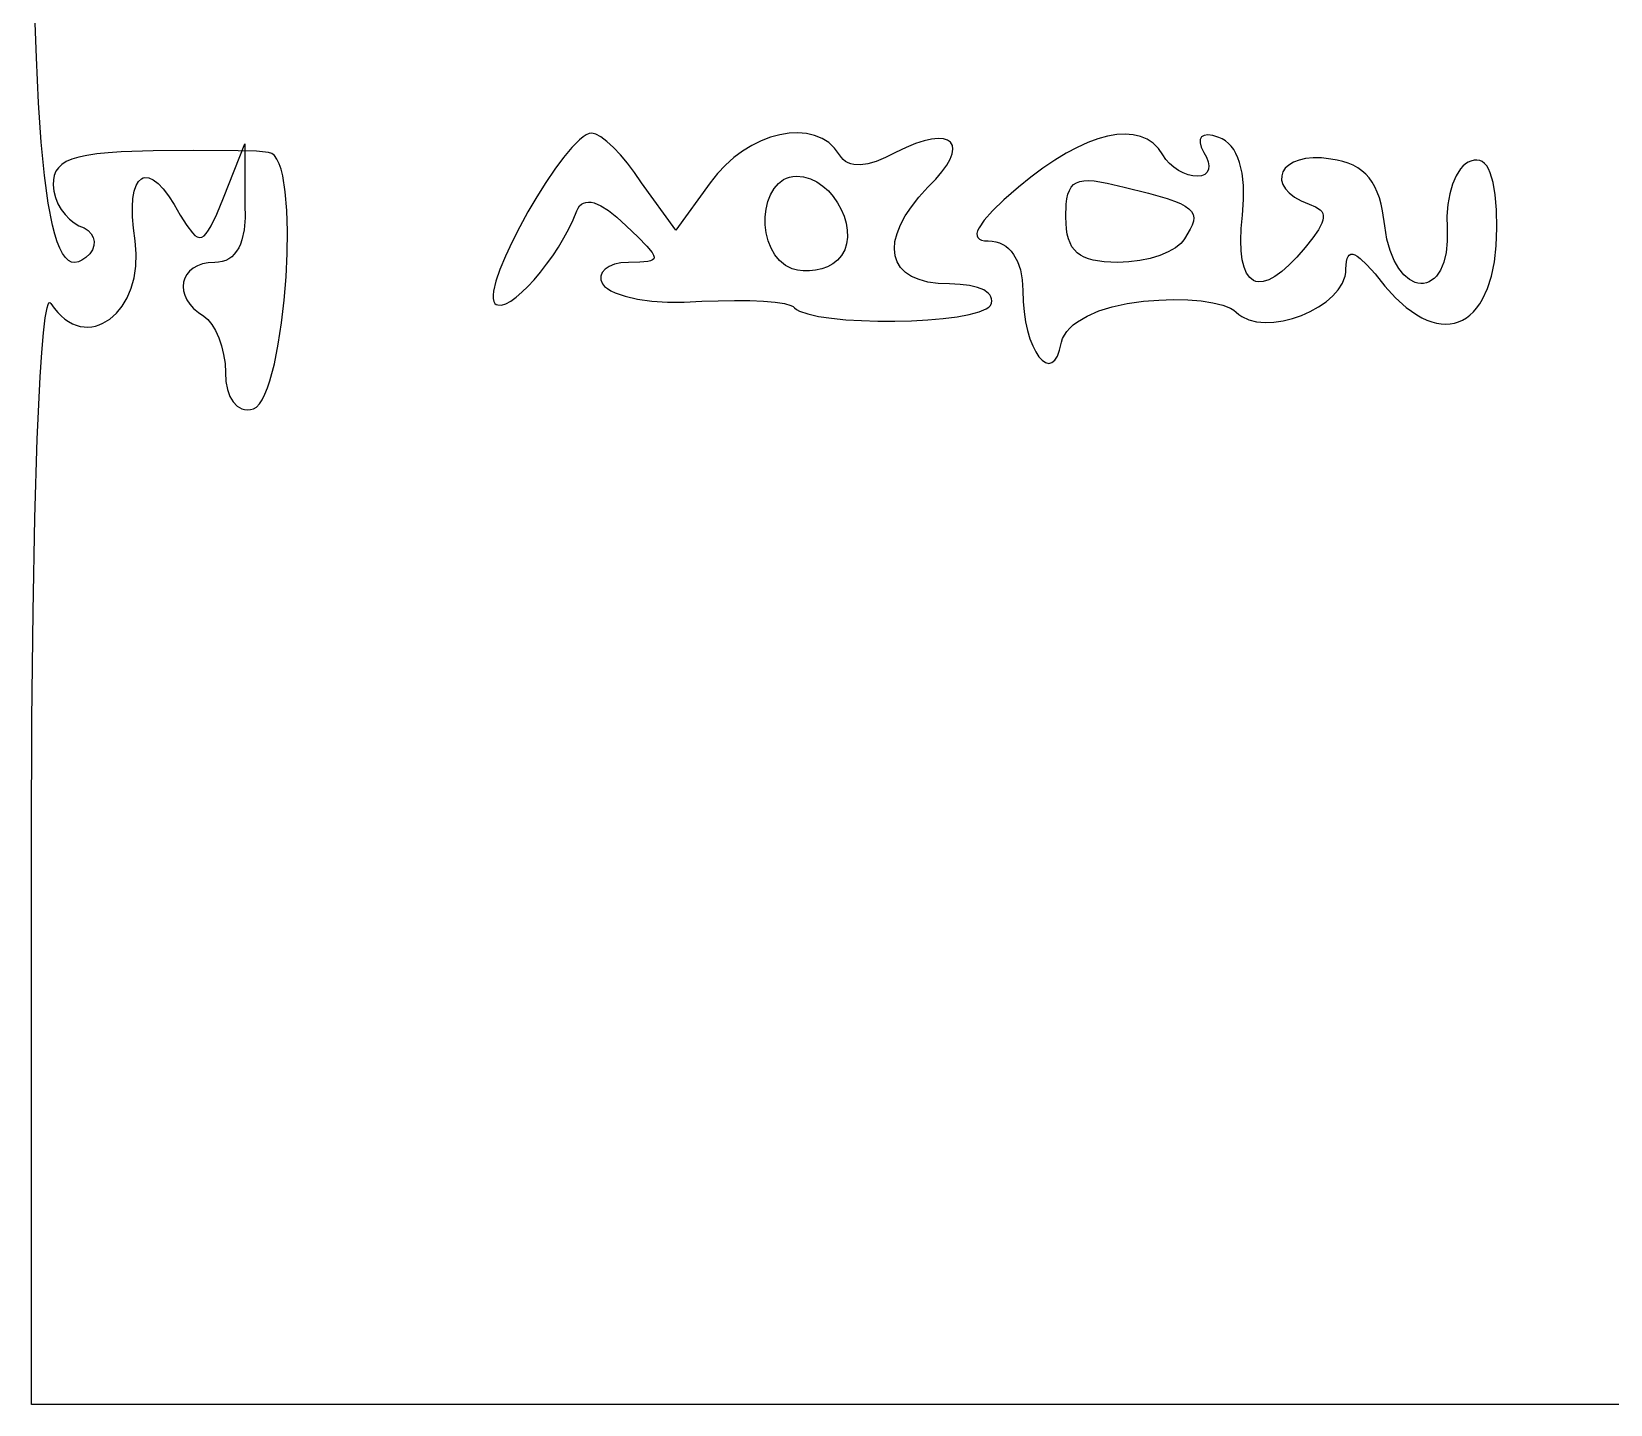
# Model space of a CAD drawing. Extents: x 27 to 7227, y -6929 to 395.
# Drawn here: x 27 to 609, y -6929 to -6423 of the extents above; entities that cross this region are included whole.
import ezdxf

# ---------------------------------------------------------------- set-up
doc = ezdxf.new("R2010")
doc.units = 0

msp = doc.modelspace()

# ---------------------------------------------------------------- linework, layer by layer
at = {"layer": 'Layer 1'}
for p, q in [((29.237636, -6432.836523), (28.580703, -6413.752252)), ((30.059675, -6449.568619), (29.237636, -6432.836523)), ((31.053795, -6464.028764), (30.059675, -6449.568619)), ((231.811347, -6461.354607), (230.627335, -6462.118465)), ((232.886936, -6460.88201), (231.811347, -6461.354607)), ((233.8432, -6460.72015), (232.886936, -6460.88201)), ((235.278773, -6461.081368), (233.8432, -6460.72015)), ((237.142231, -6462.121614), (235.278773, -6461.081368)), ((303.097919, -6461.315456), (299.653941, -6462.253381)), ((306.486087, -6460.768205), (303.097919, -6461.315456)), ((309.776586, -6460.620929), (306.486087, -6460.768205)), ((312.92756, -6460.882929), (309.776586, -6460.620929)), ((315.897149, -6461.563509), (312.92756, -6460.882929)), ((318.643496, -6462.671969), (315.897149, -6461.563509)), ((427.203306, -6461.230803), (423.84285, -6461.811581)), ((430.355634, -6461.053488), (427.203306, -6461.230803)), ((433.287046, -6461.283126), (430.355634, -6461.053488)), ((435.98475, -6461.923205), (433.287046, -6461.283126)), ((459.434482, -6461.554258), (458.4702, -6462.109263)), ((460.826645, -6461.389927), (459.434482, -6461.554258)), ((462.628086, -6461.634873), (460.826645, -6461.389927)), ((464.8202, -6462.3077), (462.628086, -6461.634873)), ((32.226975, -6476.297188), (31.053795, -6464.028764)), ((72.244725, -6467.192223), (60.516759, -6467.603051)), ((86.99575, -6467.06975), (72.244725, -6467.192223)), ((103.565219, -6467.168969), (86.99575, -6467.06975)), ((98.10825, -6484.5323), (106.04575, -6464.6885)), ((110.324502, -6467.404613), (103.565219, -6467.168969)), ((106.04575, -6464.6885), (106.04575, -6486.9135)), ((114.77695, -6467.8635), (110.324502, -6467.404613)), ((226.533762, -6465.962849), (223.462437, -6469.625025)), ((229.3458, -6463.154108), (226.533762, -6465.962849)), ((230.627335, -6462.118465), (229.3458, -6463.154108)), ((239.340555, -6463.775775), (237.142231, -6462.121614)), ((241.780725, -6465.978738), (239.340555, -6463.775775)), ((244.369723, -6468.665389), (241.780725, -6465.978738)), ((289.405729, -6467.318176), (286.157093, -6469.725775)), ((292.765988, -6465.264042), (289.405729, -6467.318176)), ((296.196011, -6463.572677), (292.765988, -6465.264042)), ((299.653941, -6462.253381), (296.196011, -6463.572677)), ((321.124742, -6464.217611), (318.643496, -6462.671969)), ((323.299029, -6466.209737), (321.124742, -6464.217611)), ((325.1245, -6468.65765), (323.299029, -6466.209737)), ((349.610593, -6466.000835), (345.762, -6467.8639)), ((353.11037, -6464.567977), (349.610593, -6466.000835)), ((356.247379, -6463.549047), (353.11037, -6464.567977)), ((359.007667, -6462.927767), (356.247379, -6463.549047)), ((361.377282, -6462.687859), (359.007667, -6462.927767)), ((363.342271, -6462.813046), (361.377282, -6462.687859)), ((364.888682, -6463.287048), (363.342271, -6462.813046)), ((366.002562, -6464.093588), (364.888682, -6463.287048)), ((366.66996, -6465.216387), (366.002562, -6464.093588)), ((366.609494, -6468.345654), (366.876921, -6466.639169)), ((366.876921, -6466.639169), (366.66996, -6465.216387)), ((412.640617, -6465.939816), (408.57555, -6468.099566)), ((416.548716, -6464.169576), (412.640617, -6465.939816)), ((420.287057, -6462.792335), (416.548716, -6464.169576)), ((423.84285, -6461.811581), (420.287057, -6462.792335)), ((438.435957, -6462.977214), (435.98475, -6461.923205)), ((440.627878, -6464.44864), (438.435957, -6462.977214)), ((442.547722, -6466.340973), (440.627878, -6464.44864)), ((444.1827, -6468.6577), (442.547722, -6466.340973)), ((457.952402, -6463.036338), (457.899692, -6464.31688)), ((457.899692, -6464.31688), (458.330674, -6465.932285)), ((458.4702, -6462.109263), (457.952402, -6463.036338)), ((458.330674, -6465.932285), (459.26395, -6467.86395)), ((466.112951, -6462.846629), (464.8202, -6462.3077)), ((467.311521, -6463.568103), (466.112951, -6462.846629)), ((468.414748, -6464.468633), (467.311521, -6463.568103)), ((469.42147, -6465.544733), (468.414748, -6464.468633)), ((470.330523, -6466.792914), (469.42147, -6465.544733)), ((471.140744, -6468.209687), (470.330523, -6466.792914)), ((38.575228, -6472.251798), (37.324328, -6473.432152)), ((40.215639, -6471.216784), (38.575228, -6472.251798)), ((42.286256, -6470.31897), (40.215639, -6471.216784)), ((44.827775, -6469.550219), (42.286256, -6470.31897)), ((47.88089, -6468.90239), (44.827775, -6469.550219)), ((51.486296, -6468.367345), (47.88089, -6468.90239)), ((55.684687, -6467.936945), (51.486296, -6468.367345)), ((60.516759, -6467.603051), (55.684687, -6467.936945)), ((115.912172, -6468.190786), (114.77695, -6467.8635)), ((116.938243, -6469.00278), (115.912172, -6468.190786)), ((117.857636, -6470.267945), (116.938243, -6469.00278)), ((118.67282, -6471.95474), (117.857636, -6470.267945)), ((119.386266, -6474.031627), (118.67282, -6471.95474)), ((223.462437, -6469.625025), (220.21903, -6473.984833)), ((247.014531, -6471.770617), (244.369723, -6468.665389)), ((249.62213, -6475.229308), (247.014531, -6471.770617)), ((283.061937, -6472.477538), (280.16212, -6475.564164)), ((286.157093, -6469.725775), (283.061937, -6472.477538)), ((325.766127, -6469.62542), (325.1245, -6468.65765)), ((326.499608, -6470.446688), (325.766127, -6469.62542)), ((327.32378, -6471.123779), (326.499608, -6470.446688)), ((328.237481, -6471.659017), (327.32378, -6471.123779)), ((329.239549, -6472.054729), (328.237481, -6471.659017)), ((330.32882, -6472.313241), (329.239549, -6472.054729)), ((332.764325, -6472.427963), (330.32882, -6472.313241)), ((335.534695, -6472.021786), (332.764325, -6472.427963)), ((338.630631, -6471.113314), (335.534695, -6472.021786)), ((342.042833, -6469.721151), (338.630631, -6471.113314)), ((345.762, -6467.8639), (342.042833, -6469.721151)), ((362.82136, -6475.004549), (364.595666, -6472.544622)), ((364.595666, -6472.544622), (365.853727, -6470.319564)), ((365.853727, -6470.319564), (366.609494, -6468.345654)), ((404.366305, -6470.645338), (400.025672, -6473.573643)), ((408.57555, -6468.099566), (404.366305, -6470.645338)), ((445.249287, -6470.366123), (444.1827, -6468.6577)), ((446.613538, -6471.907114), (445.249287, -6470.366123)), ((448.201037, -6473.26207), (446.613538, -6471.907114)), ((449.937369, -6474.412388), (448.201037, -6473.26207)), ((459.26395, -6467.86395), (460.26854, -6469.606479)), ((460.26854, -6469.606479), (460.901059, -6471.237387)), ((460.901059, -6471.237387), (461.161509, -6472.719468)), ((461.161509, -6472.719468), (461.049887, -6474.015513)), ((471.850972, -6469.791566), (471.140744, -6468.209687)), ((472.460044, -6471.535063), (471.850972, -6469.791566)), ((473.370066, -6475.492955), (472.460044, -6471.535063)), ((490.607823, -6472.449727), (489.315266, -6473.655469)), ((492.295705, -6471.425369), (490.607823, -6472.449727)), ((494.362633, -6470.617277), (492.295705, -6471.425369)), ((496.792329, -6470.060332), (494.362633, -6470.617277)), ((499.568517, -6469.789416), (496.792329, -6470.060332)), ((502.674916, -6469.839411), (499.568517, -6469.789416)), ((506.09525, -6470.2452), (502.674916, -6469.839411)), ((508.393568, -6470.608727), (506.09525, -6470.2452)), ((510.529104, -6471.107132), (508.393568, -6470.608727)), ((512.50651, -6471.745067), (510.529104, -6471.107132)), ((514.330435, -6472.527181), (512.50651, -6471.745067)), ((516.005532, -6473.458126), (514.330435, -6472.527181)), ((554.75207, -6472.878954), (553.869178, -6473.879086)), ((555.686121, -6472.063694), (554.75207, -6472.878954)), ((556.666682, -6471.446096), (555.686121, -6472.063694)), ((557.6891, -6471.03895), (556.666682, -6471.446096)), ((558.842518, -6470.713573), (557.6891, -6471.03895)), ((559.921522, -6470.631206), (558.842518, -6470.713573)), ((560.926112, -6470.793012), (559.921522, -6470.631206)), ((561.856287, -6471.200152), (560.926112, -6470.793012)), ((562.712049, -6471.853789), (561.856287, -6471.200152)), ((563.493397, -6472.755087), (562.712049, -6471.853789)), ((564.20033, -6473.905207), (563.493397, -6472.755087)), ((33.58619, -6486.454116), (32.226975, -6476.297188)), ((35.501751, -6477.926645), (35.40195, -6479.76975)), ((35.828285, -6476.261437), (35.501751, -6477.926645)), ((36.422245, -6474.765986), (35.828285, -6476.261437)), ((37.324328, -6473.432152), (36.422245, -6474.765986)), ((65.955126, -6480.022476), (66.850422, -6478.476641)), ((66.850422, -6478.476641), (67.945706, -6477.48775)), ((67.945706, -6477.48775), (68.563984, -6477.205428)), ((68.563984, -6477.205428), (69.227026, -6477.066267)), ((69.227026, -6477.066267), (70.680429, -6477.222655)), ((70.680429, -6477.222655), (72.291963, -6477.967381)), ((72.291963, -6477.967381), (74.047674, -6479.310906)), ((120.000446, -6476.467068), (119.386266, -6474.031627)), ((120.940887, -6482.287455), (120.000446, -6476.467068)), ((216.890744, -6478.886467), (213.564782, -6484.174124)), ((220.21903, -6473.984833), (216.890744, -6478.886467)), ((252.0995, -6478.97635), (249.62213, -6475.229308)), ((264.7995, -6496.43885), (252.0995, -6478.97635)), ((277.4995, -6478.97635), (264.7995, -6496.43885)), ((280.16212, -6475.564164), (277.4995, -6478.97635)), ((302.570163, -6479.272469), (304.490201, -6477.837482)), ((304.490201, -6477.837482), (305.56562, -6477.309729)), ((305.56562, -6477.309729), (306.717197, -6476.921067)), ((306.717197, -6476.921067), (307.944351, -6476.680941)), ((307.944351, -6476.680941), (309.2465, -6476.5988)), ((309.2465, -6476.5988), (311.875021, -6476.850529)), ((311.875021, -6476.850529), (314.38727, -6477.570834)), ((314.38727, -6477.570834), (316.759991, -6478.707392)), ((316.759991, -6478.707392), (318.969931, -6480.207881)), ((357.6682, -6480.5639), (360.516855, -6477.683068)), ((360.516855, -6477.683068), (362.82136, -6475.004549)), ((395.56644, -6476.880994), (391.0014, -6480.5639)), ((400.025672, -6473.573643), (395.56644, -6476.880994)), ((411.285173, -6479.688484), (412.334525, -6478.98)), ((412.334525, -6478.98), (413.597817, -6478.494758)), ((413.597817, -6478.494758), (415.09249, -6478.223457)), ((415.09249, -6478.223457), (416.835984, -6478.156794)), ((416.835984, -6478.156794), (418.845741, -6478.285469)), ((418.845741, -6478.285469), (423.733802, -6479.091621)), ((423.733802, -6479.091621), (429.8962, -6480.5675)), ((451.748117, -6475.339463), (449.937369, -6474.412388)), ((453.558865, -6476.024692), (451.748117, -6475.339463)), ((455.295198, -6476.449472), (453.558865, -6476.024692)), ((456.8827, -6476.5952), (455.295198, -6476.449472)), ((458.482602, -6476.415366), (456.8827, -6476.5952)), ((459.710434, -6475.900669), (458.482602, -6476.415366)), ((460.566196, -6475.088315), (459.710434, -6475.900669)), ((461.049887, -6474.015513), (460.566196, -6475.088315)), ((473.861509, -6480.055461), (473.370066, -6475.492955)), ((487.981239, -6476.471576), (487.972325, -6478.012178)), ((487.972325, -6478.012178), (488.423848, -6479.594635)), ((488.434312, -6475.007713), (487.981239, -6476.471576)), ((489.315266, -6473.655469), (488.434312, -6475.007713)), ((517.53645, -6474.542552), (516.005532, -6473.458126)), ((518.927841, -6475.78511), (517.53645, -6474.542552)), ((520.184356, -6477.19045), (518.927841, -6475.78511)), ((521.310646, -6478.763223), (520.184356, -6477.19045)), ((522.311362, -6480.508079), (521.310646, -6478.763223)), ((552.275477, -6476.382807), (550.942225, -6479.472537)), ((553.869178, -6473.879086), (552.275477, -6476.382807)), ((564.83285, -6475.305312), (564.20033, -6473.905207)), ((565.874647, -6478.860131), (564.83285, -6475.305312)), ((566.618787, -6483.428842), (565.874647, -6478.860131)), ((35.40195, -6479.76975), (35.61589, -6482.143249)), ((35.61589, -6482.143249), (36.220505, -6484.470239)), ((36.220505, -6484.470239), (37.159982, -6486.704213)), ((64.608695, -6487.896999), (64.82031, -6484.743119)), ((64.82031, -6484.743119), (65.273772, -6482.11479)), ((65.273772, -6482.11479), (65.955126, -6480.022476)), ((74.047674, -6479.310906), (75.933611, -6481.263697)), ((75.933611, -6481.263697), (77.935821, -6483.836216)), ((77.935821, -6483.836216), (80.040352, -6487.038929)), ((95.668089, -6490.535018), (98.10825, -6484.5323)), ((121.51391, -6489.16359), (120.940887, -6482.287455)), ((213.564782, -6484.174124), (210.32835, -6489.692)), ((298.698307, -6485.933098), (299.669565, -6483.395854)), ((299.669565, -6483.395854), (300.961734, -6481.150452)), ((300.961734, -6481.150452), (302.570163, -6479.272469)), ((318.969931, -6480.207881), (320.993836, -6482.019979)), ((320.993836, -6482.019979), (322.808452, -6484.091363)), ((322.808452, -6484.091363), (324.390525, -6486.369711)), ((351.563146, -6487.796033), (354.356387, -6484.235196)), ((354.356387, -6484.235196), (357.6682, -6480.5639)), ((391.0014, -6480.5639), (385.640487, -6485.290731)), ((408.637082, -6486.905098), (408.878347, -6484.940876)), ((408.878347, -6484.940876), (409.246347, -6483.246406)), ((409.246347, -6483.246406), (409.758524, -6481.812385)), ((409.758524, -6481.812385), (410.432319, -6480.629512)), ((410.432319, -6480.629512), (411.285173, -6479.688484)), ((429.8962, -6480.5675), (438.892548, -6482.785969)), ((438.892548, -6482.785969), (445.758791, -6484.771895)), ((445.758791, -6484.771895), (448.448352, -6485.721255)), ((473.925071, -6485.194677), (473.861509, -6480.055461)), ((488.423848, -6479.594635), (489.352086, -6481.184067)), ((489.352086, -6481.184067), (490.773317, -6482.745592)), ((490.773317, -6482.745592), (492.703819, -6484.244326)), ((492.703819, -6484.244326), (495.159871, -6485.64539)), ((523.191154, -6482.429669), (522.311362, -6480.508079)), ((523.954674, -6484.532644), (523.191154, -6482.429669)), ((524.606573, -6486.821654), (523.954674, -6484.532644)), ((549.906629, -6483.045957), (549.205897, -6487.000745)), ((550.942225, -6479.472537), (549.906629, -6483.045957)), ((567.065272, -6489.020748), (566.618787, -6483.428842)), ((35.138416, -6494.579777), (33.58619, -6486.454116)), ((37.159982, -6486.704213), (38.378512, -6488.798663)), ((38.378512, -6488.798663), (39.820285, -6490.707079)), ((39.820285, -6490.707079), (41.429489, -6492.382955)), ((64.652878, -6491.565965), (64.608695, -6487.896999)), ((80.040352, -6487.038929), (82.23325, -6490.8823)), ((93.618602, -6494.900631), (95.668089, -6490.535018)), ((106.04575, -6486.9135), (106.121714, -6491.936451)), ((121.739281, -6496.843164), (121.51391, -6489.16359)), ((210.32835, -6489.692), (207.26865, -6495.28429)), ((226.954036, -6492.608513), (228.2869, -6489.29515)), ((228.2869, -6489.29515), (228.779699, -6488.337263)), ((228.779699, -6488.337263), (229.364354, -6487.54797)), ((229.364354, -6487.54797), (230.0397, -6486.928434)), ((230.0397, -6486.928434), (230.804575, -6486.479818)), ((230.804575, -6486.479818), (231.657817, -6486.203284)), ((231.657817, -6486.203284), (232.598262, -6486.099996)), ((232.598262, -6486.099996), (233.624748, -6486.171116)), ((233.624748, -6486.171116), (234.736112, -6486.417806)), ((234.736112, -6486.417806), (237.208824, -6487.44255)), ((237.208824, -6487.44255), (240.007094, -6489.183529)), ((240.007094, -6489.183529), (243.12162, -6491.650045)), ((297.737125, -6491.580806), (298.05261, -6488.686608)), ((298.05261, -6488.686608), (298.698307, -6485.933098)), ((324.390525, -6486.369711), (325.7168, -6488.8027)), ((325.7168, -6488.8027), (326.764024, -6491.338008)), ((349.286153, -6491.22897), (351.563146, -6487.796033)), ((381.451595, -6489.357148), (378.416122, -6492.772451)), ((385.640487, -6485.290731), (381.451595, -6489.357148)), ((408.465, -6491.68), (408.637082, -6486.905098)), ((448.448352, -6485.721255), (450.671663, -6486.664802)), ((450.671663, -6486.664802), (452.450815, -6487.619977)), ((452.450815, -6487.619977), (453.8079, -6488.604219)), ((453.8079, -6488.604219), (454.76501, -6489.63497)), ((454.76501, -6489.63497), (455.344237, -6490.72967)), ((455.344237, -6490.72967), (455.567673, -6491.905761)), ((473.55145, -6490.8827), (473.925071, -6485.194677)), ((495.159871, -6485.64539), (498.15775, -6486.9139)), ((498.15775, -6486.9139), (500.498692, -6487.856478)), ((500.498692, -6487.856478), (502.151305, -6488.947884)), ((502.151305, -6488.947884), (502.713673, -6489.572652)), ((502.713673, -6489.572652), (503.096983, -6490.262533)), ((503.096983, -6490.262533), (503.298909, -6491.026827)), ((525.151501, -6489.301349), (524.606573, -6486.821654)), ((525.93905, -6494.8514), (525.151501, -6489.301349)), ((549.205897, -6487.000745), (548.877235, -6491.234583)), ((567.2141, -6495.64515), (567.065272, -6489.020748)), ((35.989089, -6497.905953), (35.138416, -6494.579777)), ((41.429489, -6492.382955), (43.150314, -6493.779781)), ((43.150314, -6493.779781), (44.92695, -6494.85105)), ((44.92695, -6494.85105), (46.822958, -6495.587439)), ((46.822958, -6495.587439), (48.337595, -6496.574977)), ((48.337595, -6496.574977), (49.461557, -6497.767154)), ((64.966812, -6495.739553), (64.652878, -6491.565965)), ((65.56445, -6500.4073), (64.966812, -6495.739553)), ((82.23325, -6490.8823), (84.673411, -6494.77662)), ((84.673411, -6494.77662), (86.722898, -6497.480319)), ((91.829563, -6497.703554), (92.699665, -6496.492778)), ((92.699665, -6496.492778), (93.618602, -6494.900631)), ((105.760496, -6496.28968), (104.971397, -6499.973184)), ((106.121714, -6491.936451), (105.760496, -6496.28968)), ((207.26865, -6495.28429), (204.472887, -6500.795189)), ((223.553468, -6499.337556), (225.363047, -6495.970709)), ((225.363047, -6495.970709), (226.954036, -6492.608513)), ((243.12162, -6491.650045), (246.5431, -6494.8514)), ((246.5431, -6494.8514), (250.972303, -6499.077501)), ((297.756504, -6494.540117), (297.737125, -6491.580806)), ((298.115396, -6497.488964), (297.756504, -6494.540117)), ((326.764024, -6491.338008), (327.508941, -6493.923312)), ((327.508941, -6493.923312), (327.9283, -6496.50629)), ((327.9283, -6496.50629), (327.998844, -6499.034619)), ((346.271609, -6497.64138), (347.523083, -6494.516566)), ((347.523083, -6494.516566), (349.286153, -6491.22897)), ((376.515462, -6495.545938), (375.984875, -6496.694906)), ((378.416122, -6492.772451), (376.515462, -6495.545938)), ((408.697444, -6496.042491), (408.4649, -6491.67995)), ((408.4649, -6491.67995), (408.465, -6491.68)), ((408.998588, -6497.934243), (408.697444, -6496.042491)), ((454.324152, -6496.096785), (452.1212, -6499.6175)), ((455.035538, -6494.571878), (454.324152, -6496.096785)), ((455.457409, -6493.180684), (455.035538, -6494.571878)), ((455.567673, -6491.905761), (455.457409, -6493.180684)), ((472.94529, -6500.216997), (473.10361, -6495.821343)), ((473.10361, -6495.821343), (473.55145, -6490.8827)), ((501.506383, -6496.290072), (499.438292, -6499.24183)), ((502.793126, -6493.859213), (501.506383, -6496.290072)), ((503.149306, -6492.815865), (502.793126, -6493.859213)), ((503.317125, -6491.874838), (503.149306, -6492.815865)), ((503.298909, -6491.026827), (503.317125, -6491.874838)), ((526.738227, -6499.743736), (525.93905, -6494.8514)), ((548.877235, -6491.234583), (548.95785, -6495.64515)), ((548.95785, -6495.64515), (548.995832, -6500.51965)), ((566.986014, -6502.181977), (567.2141, -6495.64515)), ((36.89063, -6500.754397), (35.989089, -6497.905953)), ((37.843913, -6503.135138), (36.89063, -6500.754397)), ((49.461557, -6497.767154), (50.185544, -6499.117463)), ((50.396384, -6502.106442), (49.864633, -6503.652097)), ((50.185544, -6499.117463), (50.500253, -6500.579395)), ((50.500253, -6500.579395), (50.396384, -6502.106442)), ((66.010362, -6505.20041), (65.56445, -6500.4073)), ((86.722898, -6497.480319), (87.641835, -6498.362431)), ((87.641835, -6498.362431), (88.511937, -6498.918984)), ((88.511937, -6498.918984), (89.349482, -6499.140674)), ((89.349482, -6499.140674), (90.17075, -6499.0182)), ((90.17075, -6499.0182), (90.992018, -6498.542261)), ((90.992018, -6498.542261), (91.829563, -6497.703554)), ((104.419299, -6501.563789), (103.763719, -6502.986963)), ((104.971397, -6499.973184), (104.419299, -6501.563789)), ((121.636766, -6505.073867), (121.739281, -6496.843164)), ((204.472887, -6500.795189), (202.028265, -6506.068894)), ((221.56483, -6502.664869), (223.553468, -6499.337556)), ((250.972303, -6499.077501), (254.145765, -6502.317619)), ((254.145765, -6502.317619), (256.072786, -6504.701977)), ((298.818454, -6500.351769), (298.115396, -6497.488964)), ((299.870328, -6503.052957), (298.818454, -6500.351769)), ((327.69732, -6501.455977), (327.000474, -6503.718041)), ((327.998844, -6499.034619), (327.69732, -6501.455977)), ((345.294149, -6503.3329), (345.529406, -6500.585971)), ((345.529406, -6500.585971), (346.271609, -6497.64138)), ((375.984875, -6496.694906), (375.731014, -6497.686907)), ((375.731014, -6497.686907), (375.751556, -6498.523103)), ((375.751556, -6498.523103), (376.044173, -6499.204658)), ((376.044173, -6499.204658), (376.606542, -6499.732732)), ((376.606542, -6499.732732), (377.436337, -6500.108489)), ((377.436337, -6500.108489), (378.531231, -6500.333091)), ((378.531231, -6500.333091), (379.8889, -6500.4077)), ((379.8889, -6500.4077), (381.339587, -6500.490641)), ((381.339587, -6500.490641), (382.713534, -6500.736362)), ((382.713534, -6500.736362), (384.008416, -6501.140213)), ((384.008416, -6501.140213), (385.221908, -6501.697543)), ((385.221908, -6501.697543), (386.351684, -6502.403701)), ((386.351684, -6502.403701), (387.395419, -6503.254035)), ((409.432283, -6499.642284), (408.998588, -6497.934243)), ((410.005504, -6501.17359), (409.432283, -6499.642284)), ((410.725227, -6502.535139), (410.005504, -6501.17359)), ((450.836005, -6501.360029), (448.834571, -6502.990937)), ((451.574527, -6500.500392), (450.836005, -6501.360029)), ((452.1212, -6499.6175), (451.574527, -6500.500392)), ((473.068349, -6504.066174), (472.94529, -6500.216997)), ((499.438292, -6499.24183), (496.57025, -6502.7889)), ((527.904824, -6504.001227), (526.738227, -6499.743736)), ((548.995832, -6500.51965), (548.554772, -6504.726752)), ((566.319583, -6508.090933), (566.986014, -6502.181977)), ((38.849809, -6505.058205), (37.843913, -6503.135138)), ((39.909191, -6506.533625), (38.849809, -6505.058205)), ((41.022929, -6507.571426), (39.909191, -6506.533625)), ((42.191897, -6508.181639), (41.022929, -6507.571426)), ((43.416967, -6508.37429), (42.191897, -6508.181639)), ((44.69901, -6508.159408), (43.416967, -6508.37429)), ((46.038898, -6507.547022), (44.69901, -6508.159408)), ((47.437504, -6506.54716), (46.038898, -6507.547022)), ((48.8957, -6505.16985), (47.437504, -6506.54716)), ((49.864633, -6503.652097), (48.8957, -6505.16985)), ((65.894679, -6509.730747), (66.010362, -6505.20041)), ((96.374829, -6508.261084), (94.93325, -6508.3448)), ((97.722227, -6508.009935), (96.374829, -6508.261084)), ((98.974282, -6507.591353), (97.722227, -6508.009935)), ((100.129832, -6507.005339), (98.974282, -6507.591353)), ((101.187713, -6506.251893), (100.129832, -6507.005339)), ((102.146763, -6505.331015), (101.187713, -6506.251893)), ((103.005819, -6504.242704), (102.146763, -6505.331015)), ((103.763719, -6502.986963), (103.005819, -6504.242704)), ((121.226131, -6513.603387), (121.636766, -6505.073867)), ((202.028265, -6506.068894), (200.021987, -6510.9496)), ((217.208506, -6509.024163), (219.436665, -6505.908465)), ((219.436665, -6505.908465), (221.56483, -6502.664869)), ((251.502504, -6508.286287), (247.33685, -6508.3452)), ((254.468226, -6508.022731), (251.502504, -6508.286287)), ((255.498206, -6507.773518), (254.468226, -6508.022731)), ((256.224715, -6507.42431), (255.498206, -6507.773518)), ((256.072786, -6504.701977), (256.571788, -6505.613942)), ((256.64659, -6506.95883), (256.224715, -6507.42431)), ((256.571788, -6505.613942), (256.762669, -6506.3608)), ((256.762669, -6506.3608), (256.64659, -6506.95883)), ((301.275669, -6505.516951), (299.870328, -6503.052957)), ((303.039127, -6507.668174), (301.275669, -6505.516951)), ((305.165354, -6509.431049), (303.039127, -6507.668174)), ((324.3278, -6507.555), (322.667438, -6508.896003)), ((325.885052, -6505.76849), (324.3278, -6507.555)), ((327.000474, -6503.718041), (325.885052, -6505.76849)), ((345.563512, -6505.864725), (345.294149, -6503.3329)), ((346.335171, -6508.164005), (345.563512, -6505.864725)), ((347.606799, -6510.2133), (346.335171, -6508.164005)), ((387.395419, -6503.254035), (388.350787, -6504.243896)), ((388.350787, -6504.243896), (389.215462, -6505.368631)), ((389.215462, -6505.368631), (390.663436, -6508.004123)), ((390.663436, -6508.004123), (391.720736, -6511.123304)), ((411.59843, -6503.733907), (410.725227, -6502.535139)), ((412.632088, -6504.776869), (411.59843, -6503.733907)), ((413.833177, -6505.671002), (412.632088, -6504.776869)), ((415.208674, -6506.423283), (413.833177, -6505.671002)), ((416.765556, -6507.040689), (415.208674, -6506.423283)), ((418.510798, -6507.530195), (416.765556, -6507.040689)), ((422.59427, -6508.153413), (418.510798, -6507.530195)), ((427.5149, -6508.34875), (422.59427, -6508.153413)), ((431.665036, -6508.168916), (427.5149, -6508.34875)), ((435.712857, -6507.654219), (431.665036, -6508.168916)), ((439.556041, -6506.841865), (435.712857, -6507.654219)), ((443.092269, -6505.769062), (439.556041, -6506.841865)), ((446.219219, -6504.473018), (443.092269, -6505.769062)), ((448.834571, -6502.990937), (446.219219, -6504.473018)), ((473.464648, -6507.365386), (473.068349, -6504.066174)), ((474.126049, -6510.111144), (473.464648, -6507.365386)), ((493.529939, -6506.361356), (490.665196, -6509.341988)), ((496.57025, -6502.7889), (493.529939, -6506.361356)), ((511.6516, -6510.72645), (511.842286, -6507.939023)), ((511.842286, -6507.939023), (512.085876, -6506.913892)), ((512.085876, -6506.913892), (512.432948, -6506.137583)), ((512.432948, -6506.137583), (512.88699, -6505.612421)), ((512.88699, -6505.612421), (513.45149, -6505.340732)), ((513.45149, -6505.340732), (514.129937, -6505.324842)), ((514.129937, -6505.324842), (514.925819, -6505.567075)), ((514.925819, -6505.567075), (515.842623, -6506.069757)), ((515.842623, -6506.069757), (516.883839, -6506.835215)), ((516.883839, -6506.835215), (519.353455, -6509.163755)), ((529.37838, -6507.621546), (527.904824, -6504.001227)), ((531.098433, -6510.60237), (529.37838, -6507.621546)), ((547.695132, -6508.26878), (546.477373, -6511.148059)), ((548.554772, -6504.726752), (547.695132, -6508.26878)), ((565.24155, -6513.358064), (566.319583, -6508.090933)), ((64.187819, -6517.844973), (65.269724, -6513.95878)), ((65.269724, -6513.95878), (65.894679, -6509.730747)), ((83.869563, -6514.1086), (83.423856, -6515.587775)), ((84.608277, -6512.739883), (83.869563, -6514.1086)), ((85.635346, -6511.508368), (84.608277, -6512.739883)), ((86.94612, -6510.440797), (85.635346, -6511.508368)), ((88.535947, -6509.563912), (86.94612, -6510.440797)), ((90.400179, -6508.904456), (88.535947, -6509.563912)), ((92.534163, -6508.489171), (90.400179, -6508.904456)), ((94.93325, -6508.3448), (92.534163, -6508.489171)), ((120.527143, -6522.179416), (121.226131, -6513.603387)), ((200.021987, -6510.9496), (198.541258, -6515.281503)), ((212.610337, -6514.695125), (214.919886, -6511.967777)), ((214.919886, -6511.967777), (217.208506, -6509.024163)), ((237.686298, -6512.027146), (237.179352, -6513.368149)), ((237.179352, -6513.368149), (237.211901, -6514.80217)), ((238.704837, -6510.825669), (237.686298, -6512.027146)), ((240.207066, -6509.810227), (238.704837, -6510.825669)), ((242.16508, -6509.027329), (240.207066, -6509.810227)), ((244.550976, -6508.523484), (242.16508, -6509.027329)), ((247.33685, -6508.3452), (244.550976, -6508.523484)), ((306.365959, -6510.143238), (305.165354, -6509.431049)), ((307.659, -6510.73), (306.365959, -6510.143238)), ((309.579844, -6511.212141), (307.659, -6510.73)), ((307.659, -6510.73), (307.659, -6510.73)), ((311.714616, -6511.461738), (309.579844, -6511.212141)), ((313.979604, -6511.46949), (311.714616, -6511.461738)), ((316.291094, -6511.226094), (313.979604, -6511.46949)), ((318.565372, -6510.722249), (316.291094, -6511.226094)), ((320.718724, -6509.948652), (318.565372, -6510.722249)), ((322.667438, -6508.896003), (320.718724, -6509.948652)), ((349.37607, -6511.995169), (347.606799, -6510.2133)), ((351.640661, -6513.492172), (349.37607, -6511.995169)), ((354.398245, -6514.686867), (351.640661, -6513.492172)), ((391.720736, -6511.123304), (392.368758, -6514.688965)), ((475.044411, -6512.29996), (474.126049, -6510.111144)), ((476.211595, -6513.928345), (475.044411, -6512.29996)), ((477.619462, -6514.992813), (476.211595, -6513.928345)), ((485.49497, -6513.541733), (483.205766, -6514.767822)), ((487.98416, -6511.734285), (485.49497, -6513.541733)), ((490.665196, -6509.341988), (487.98416, -6511.734285)), ((510.897504, -6514.665673), (511.310342, -6513.372607)), ((511.310342, -6513.372607), (511.564759, -6512.058321)), ((511.564759, -6512.058321), (511.6516, -6510.72645)), ((519.353455, -6509.163755), (522.362574, -6512.571299)), ((522.362574, -6512.571299), (525.9391, -6517.07645)), ((533.004522, -6512.941371), (531.098433, -6510.60237)), ((535.036185, -6514.636226), (533.004522, -6512.941371)), ((544.961958, -6513.366914), (544.111524, -6514.22941)), ((545.753094, -6512.339894), (544.961958, -6513.366914)), ((546.477373, -6511.148059), (545.753094, -6512.339894)), ((563.778658, -6517.969419), (565.24155, -6513.358064)), ((62.701286, -6521.349796), (64.187819, -6517.844973)), ((83.423856, -6515.587775), (83.275806, -6517.150667)), ((83.275806, -6517.150667), (83.430063, -6518.770532)), ((83.430063, -6518.770532), (83.891278, -6520.42063)), ((197.673281, -6518.908798), (197.496326, -6520.40953)), ((198.541258, -6515.281503), (197.673281, -6518.908798)), ((205.951442, -6521.137742), (208.086583, -6519.324291)), ((208.086583, -6519.324291), (210.319392, -6517.162024)), ((210.319392, -6517.162024), (212.610337, -6514.695125)), ((237.211901, -6514.80217), (237.81185, -6516.2827)), ((237.81185, -6516.2827), (238.553278, -6517.15629)), ((238.553278, -6517.15629), (239.576083, -6517.988022)), ((239.576083, -6517.988022), (240.863989, -6518.773246)), ((240.863989, -6518.773246), (242.400717, -6519.507309)), ((242.400717, -6519.507309), (246.155527, -6520.803354)), ((357.646496, -6515.561814), (354.398245, -6514.686867)), ((361.38309, -6516.099572), (357.646496, -6515.561814)), ((365.6057, -6516.2827), (361.38309, -6516.099572)), ((369.54191, -6516.428428), (365.6057, -6516.2827)), ((372.985123, -6516.853208), (369.54191, -6516.428428)), ((375.888831, -6517.538437), (372.985123, -6516.853208)), ((378.206525, -6518.465513), (375.888831, -6517.538437)), ((379.891697, -6519.61583), (378.206525, -6518.465513)), ((380.482554, -6520.268891), (379.891697, -6519.61583)), ((392.368758, -6514.688965), (392.5889, -6518.6639)), ((392.5889, -6518.6639), (392.714474, -6522.732256)), ((478.411109, -6515.312487), (477.619462, -6514.992813)), ((479.259873, -6515.489873), (478.411109, -6515.312487)), ((481.124687, -6515.416039), (479.259873, -6515.489873)), ((483.205766, -6514.767822), (481.124687, -6515.416039)), ((506.777478, -6520.685539), (508.80003, -6518.38122)), ((508.80003, -6518.38122), (510.335401, -6515.933886)), ((510.335401, -6515.933886), (510.897504, -6514.665673)), ((525.9391, -6517.07645), (529.934407, -6521.422697)), ((537.132961, -6515.684608), (535.036185, -6514.636226)), ((538.186872, -6515.965646), (537.132961, -6515.684608)), ((539.234387, -6516.084194), (538.186872, -6515.965646)), ((540.267951, -6516.039961), (539.234387, -6516.084194)), ((541.280004, -6515.832657), (540.267951, -6516.039961)), ((542.262989, -6515.461991), (541.280004, -6515.832657)), ((543.209348, -6514.927672), (542.262989, -6515.461991)), ((544.111524, -6514.22941), (543.209348, -6514.927672)), ((561.957648, -6521.911045), (563.778658, -6517.969419)), ((32.475241, -6528.696632), (33.161827, -6525.016611)), ((33.161827, -6525.016611), (33.51493, -6523.886007)), ((33.51493, -6523.886007), (33.873992, -6523.238805)), ((33.873992, -6523.238805), (34.238578, -6523.082853)), ((34.238578, -6523.082853), (34.60825, -6523.426)), ((34.60825, -6523.426), (35.82569, -6525.180209)), ((35.82569, -6525.180209), (37.092401, -6526.725419)), ((58.72363, -6527.057199), (60.862449, -6524.433716)), ((60.862449, -6524.433716), (62.701286, -6521.349796)), ((83.891278, -6520.42063), (84.664102, -6522.074216)), ((84.664102, -6522.074216), (85.753186, -6523.704548)), ((85.753186, -6523.704548), (87.16318, -6525.284885)), ((87.16318, -6525.284885), (88.898734, -6526.788483)), ((119.559569, -6530.549644), (120.527143, -6522.179416)), ((197.496326, -6520.40953), (197.505261, -6521.675682)), ((197.505261, -6521.675682), (197.710985, -6522.687781)), ((197.710985, -6522.687781), (198.1244, -6523.42635)), ((198.1244, -6523.42635), (198.611919, -6523.797016)), ((198.611919, -6523.797016), (199.178212, -6524.019725)), ((199.178212, -6524.019725), (200.527354, -6524.043369)), ((200.527354, -6524.043369), (202.132295, -6523.541464)), ((202.132295, -6523.541464), (203.953502, -6522.558194)), ((203.953502, -6522.558194), (205.951442, -6521.137742)), ((246.155527, -6520.803354), (250.710287, -6521.83895)), ((250.710287, -6521.83895), (255.934775, -6522.576889)), ((255.934775, -6522.576889), (261.698764, -6522.979966)), ((261.698764, -6522.979966), (267.872031, -6523.010971)), ((267.872031, -6523.010971), (274.32435, -6522.6327)), ((274.32435, -6522.6327), (286.466217, -6522.335044)), ((286.466217, -6522.335044), (292.030213, -6522.409458)), ((292.030213, -6522.409458), (297.045412, -6522.6327)), ((297.045412, -6522.6327), (301.353685, -6523.00477)), ((301.353685, -6523.00477), (304.796902, -6523.525669)), ((304.796902, -6523.525669), (307.216933, -6524.195395)), ((307.216933, -6524.195395), (307.993839, -6524.586069)), ((307.993839, -6524.586069), (308.45565, -6525.01395)), ((308.45565, -6525.01395), (309.277862, -6525.660471)), ((309.277862, -6525.660471), (310.391772, -6526.260773)), ((376.508813, -6526.598349), (379.169308, -6525.484851)), ((379.169308, -6525.484851), (380.080904, -6524.871275)), ((380.080904, -6524.871275), (380.68685, -6524.2202)), ((380.897839, -6520.970786), (380.482554, -6520.268891)), ((380.68685, -6524.2202), (380.687, -6524.2202)), ((380.687, -6524.2202), (381.032134, -6523.346222)), ((381.13174, -6521.71919), (380.897839, -6520.970786)), ((381.032134, -6523.346222), (381.178443, -6522.511777)), ((381.178443, -6522.511777), (381.13174, -6521.71919)), ((392.714474, -6522.732256), (393.072591, -6526.579696)), ((420.588763, -6526.218487), (425.517144, -6524.654232)), ((425.517144, -6524.654232), (431.022227, -6523.443434)), ((431.022227, -6523.443434), (437.0389, -6522.6326)), ((437.0389, -6522.6326), (437.039, -6522.6327)), ((437.039, -6522.6327), (442.672779, -6522.184665)), ((442.672779, -6522.184665), (448.176327, -6522.024985)), ((448.176327, -6522.024985), (453.41942, -6522.144358)), ((453.41942, -6522.144358), (458.271837, -6522.533481)), ((458.271837, -6522.533481), (462.603356, -6523.183054)), ((462.603356, -6523.183054), (466.283755, -6524.083774)), ((466.283755, -6524.083774), (469.18281, -6525.22634)), ((469.18281, -6525.22634), (470.29864, -6525.885408)), ((498.519258, -6526.449731), (501.563841, -6524.748863)), ((501.563841, -6524.748863), (504.340998, -6522.817776)), ((504.340998, -6522.817776), (506.777478, -6520.685539)), ((529.934407, -6521.422697), (533.865762, -6524.945739)), ((533.865762, -6524.945739), (537.706424, -6527.659529)), ((558.613162, -6526.537221), (559.805263, -6525.168989)), ((559.805263, -6525.168989), (560.921206, -6523.626349)), ((560.921206, -6523.626349), (561.957648, -6521.911045)), ((31.817723, -6534.216078), (32.475241, -6528.696632)), ((37.092401, -6526.725419), (38.401841, -6528.066571)), ((38.401841, -6528.066571), (39.747471, -6529.208607)), ((39.747471, -6529.208607), (41.12275, -6530.156468)), ((41.12275, -6530.156468), (42.521139, -6530.915097)), ((42.521139, -6530.915097), (43.936096, -6531.489433)), ((43.936096, -6531.489433), (45.361081, -6531.88442)), ((51.030501, -6531.769701), (52.407524, -6531.342063)), ((52.407524, -6531.342063), (53.755333, -6530.764724)), ((53.755333, -6530.764724), (56.33715, -6529.180712)), ((56.33715, -6529.180712), (58.72363, -6527.057199)), ((88.898734, -6526.788483), (90.9645, -6528.1886)), ((90.9645, -6528.1886), (92.44503, -6529.400927)), ((92.44503, -6529.400927), (93.879051, -6531.18996)), ((93.879051, -6531.18996), (95.220054, -6533.462683)), ((118.343173, -6538.461759), (119.559569, -6530.549644)), ((310.391772, -6526.260773), (313.415035, -6527.323887)), ((313.415035, -6527.323887), (317.366148, -6528.205616)), ((317.366148, -6528.205616), (322.085818, -6528.908286)), ((322.085818, -6528.908286), (327.414752, -6529.434223)), ((327.414752, -6529.434223), (333.193659, -6529.785752)), ((333.193659, -6529.785752), (339.263245, -6529.965198)), ((339.263245, -6529.965198), (345.464219, -6529.974888)), ((345.464219, -6529.974888), (351.637287, -6529.817145)), ((351.637287, -6529.817145), (357.623157, -6529.494297)), ((357.623157, -6529.494297), (363.262538, -6529.008667)), ((363.262538, -6529.008667), (368.396135, -6528.362583)), ((368.396135, -6528.362583), (372.864658, -6527.558368)), ((372.864658, -6527.558368), (376.508813, -6526.598349)), ((393.072591, -6526.579696), (393.635348, -6530.171337)), ((393.635348, -6530.171337), (394.374837, -6533.472298)), ((409.914981, -6532.566934), (411.218199, -6531.370304)), ((411.218199, -6531.370304), (412.722568, -6530.221345)), ((412.722568, -6530.221345), (416.3022, -6528.089694)), ((416.3022, -6528.089694), (420.588763, -6526.218487)), ((470.29864, -6525.885408), (471.1703, -6526.60145)), ((471.1703, -6526.60145), (472.194297, -6527.50433)), ((472.194297, -6527.50433), (473.32541, -6528.280619)), ((473.32541, -6528.280619), (475.872355, -6529.467956)), ((475.872355, -6529.467956), (478.737885, -6530.192528)), ((478.737885, -6530.192528), (481.848747, -6530.483405)), ((481.848747, -6530.483405), (485.131691, -6530.369653)), ((485.131691, -6530.369653), (488.513465, -6529.880342)), ((488.513465, -6529.880342), (491.920819, -6529.044539)), ((491.920819, -6529.044539), (495.2805, -6527.891312)), ((495.2805, -6527.891312), (498.519258, -6526.449731)), ((537.706424, -6527.659529), (539.584387, -6528.717314)), ((539.584387, -6528.717314), (541.429648, -6529.578019)), ((541.429648, -6529.578019), (543.238865, -6530.243386)), ((543.238865, -6530.243386), (545.008695, -6530.715161)), ((545.008695, -6530.715161), (546.735794, -6530.995087)), ((546.735794, -6530.995087), (548.41682, -6531.084908)), ((548.41682, -6531.084908), (550.04843, -6530.986368)), ((550.04843, -6530.986368), (551.627281, -6530.701212)), ((551.627281, -6530.701212), (553.150032, -6530.231183)), ((553.150032, -6530.231183), (554.613337, -6529.578025)), ((554.613337, -6529.578025), (556.013856, -6528.743483)), ((556.013856, -6528.743483), (557.348245, -6527.7293)), ((557.348245, -6527.7293), (558.613162, -6526.537221)), ((31.192761, -6541.512163), (31.817723, -6534.216078)), ((45.361081, -6531.88442), (46.789555, -6532.104999)), ((46.789555, -6532.104999), (48.214976, -6532.156111)), ((48.214976, -6532.156111), (49.630805, -6532.042698)), ((49.630805, -6532.042698), (51.030501, -6531.769701)), ((95.220054, -6533.462683), (96.421531, -6536.126081)), ((96.421531, -6536.126081), (97.436973, -6539.087138)), ((394.374837, -6533.472298), (395.263155, -6536.447698)), ((395.263155, -6536.447698), (396.272396, -6539.062655)), ((406.8764, -6537.7139), (407.293623, -6536.384718)), ((407.293623, -6536.384718), (407.944554, -6535.079954)), ((407.944554, -6535.079954), (408.821053, -6533.805422)), ((408.821053, -6533.805422), (409.914981, -6532.566934)), ((30.603843, -6550.5221), (31.192761, -6541.512163)), ((97.436973, -6539.087138), (98.219871, -6542.252837)), ((98.219871, -6542.252837), (98.723716, -6545.530163)), ((116.897723, -6545.663452), (118.343173, -6538.461759)), ((396.272396, -6539.062655), (397.374654, -6541.282287)), ((397.374654, -6541.282287), (398.542025, -6543.071712)), ((398.542025, -6543.071712), (399.746603, -6544.39605)), ((404.378878, -6544.344891), (405.350912, -6542.820565)), ((405.350912, -6542.820565), (406.192721, -6540.621862)), ((406.192721, -6540.621862), (406.8764, -6537.7139)), ((98.723716, -6545.530163), (98.902, -6548.8261)), ((98.902, -6548.8261), (99.084934, -6552.205741)), ((115.242984, -6551.902412), (116.897723, -6545.663452)), ((399.746603, -6544.39605), (400.960482, -6545.220419)), ((400.960482, -6545.220419), (402.155758, -6545.509936)), ((402.155758, -6545.509936), (403.304525, -6545.22972)), ((403.304525, -6545.22972), (404.378878, -6544.344891)), ((29.548094, -6573.432375), (30.603843, -6550.5221)), ((99.084934, -6552.205741), (99.621335, -6555.176106)), ((113.398723, -6556.926331), (114.343308, -6554.582021)), ((114.343308, -6554.582021), (115.242984, -6551.902412)), ((99.621335, -6555.176106), (100.492598, -6557.699988)), ((100.492598, -6557.699988), (101.680119, -6559.740175)), ((101.680119, -6559.740175), (103.165293, -6561.259459)), ((110.320217, -6561.632076), (111.384706, -6560.482897)), ((111.384706, -6560.482897), (112.411699, -6558.903802)), ((112.411699, -6558.903802), (113.398723, -6556.926331)), ((103.165293, -6561.259459), (104.013687, -6561.812135)), ((104.013687, -6561.812135), (104.929518, -6562.220631)), ((104.929518, -6562.220631), (105.91046, -6562.480297)), ((105.91046, -6562.480297), (106.954188, -6562.586481)), ((106.954188, -6562.586481), (108.058377, -6562.534533)), ((108.058377, -6562.534533), (109.2207, -6562.3198)), ((109.2207, -6562.3198), (110.320217, -6561.632076)), ((28.678379, -6602.444604), (29.548094, -6573.432375)), ((28.022605, -6637.056484), (28.678379, -6602.444604)), ((27.608677, -6676.765717), (28.022605, -6637.056484)), ((27.4645, -6721.07), (27.608677, -6676.765717)), ((27.46455, -6721.0698), (27.4645, -6721.07)), ((27.46455, -6929.0328), (27.46455, -6721.0698)), ((3627.12455, -6929.0328), (27.46455, -6929.0328))]:
    msp.add_line(p, q, dxfattribs=at)

doc.saveas('drawing.dxf')
